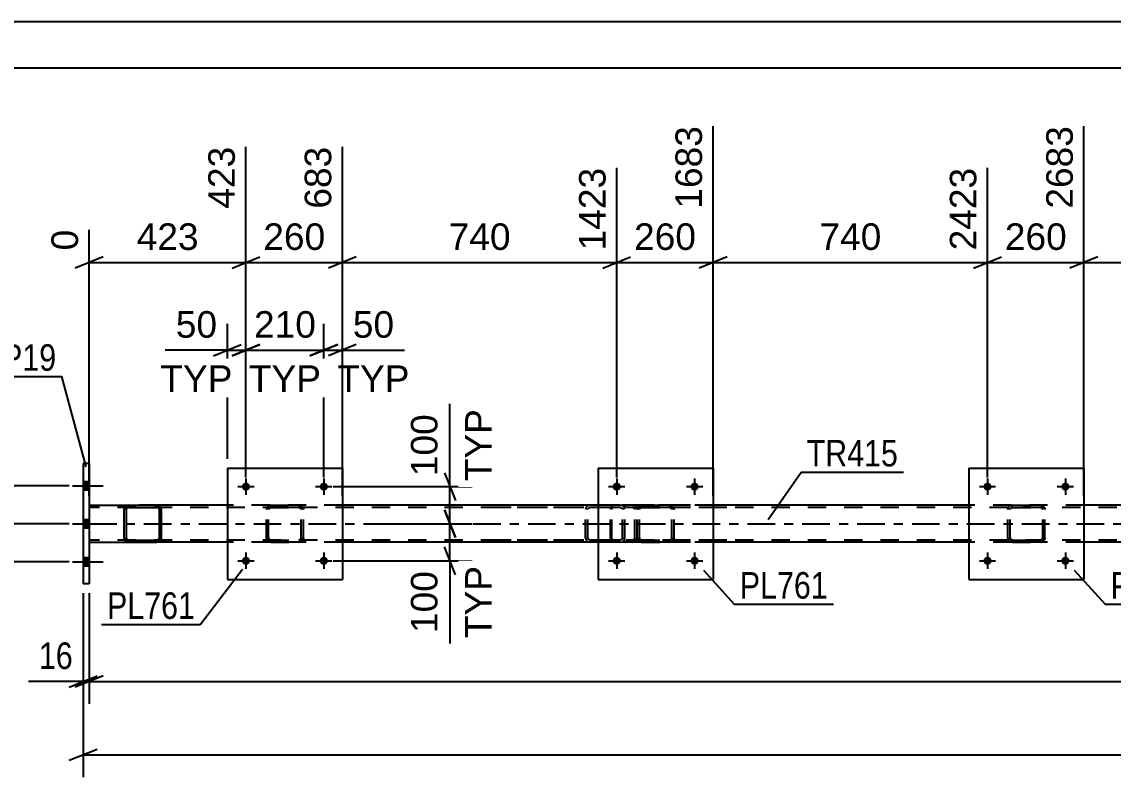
# Model space of a CAD drawing. Header units: millimetres. Extents: x 0 to 841, y 0 to 594.
# Drawn here: x 59.9 to 177.7, y 512.5 to 594 of the extents above; entities that cross this region are included whole.
import ezdxf

# ---------------------------------------------------------------- set-up
doc = ezdxf.new("R2010")
doc.units = ezdxf.units.MM
doc.linetypes.add('DXK_LINE_DOT2', pattern=[3.9198, 1.9599, -1.9599])
doc.linetypes.add('DXK_LINE_DOT3', pattern=[5.9187, 2.979, -0.9799, 0.9799, -0.9799])
doc.styles.add('Arial', font='ARIAL.TTF', dxfattribs={"height": 0.2})
doc.styles.add('Arial Narrow', font='ARIALN.TTF', dxfattribs={"height": 0.2})

# ---------------------------------------------------------------- blocks, each defined once
blk = doc.blocks.new('Unknown-717034435-1133')
at = {"color": 5, "linetype": 'Continuous'}
for p, q in [((841, 594), (0, 594)), ((836, 589), (5, 589))]:
    blk.add_line(p, q, dxfattribs=at)
blk = doc.blocks.new('Part-717034435-5669 - 5585')
at = {"color": 7, "linetype": 'DXK_LINE_DOT2'}
for p, q in [((126.62, 541.82), (126.8, 541.85)), ((126.8, 541.85), (126.62, 541.82)), ((126.71, 541.6), (126.63, 541.54)), ((126.71, 541.59), (126.8, 541.61)), ((126.8, 541.61), (126.71, 541.6)), ((126.8, 541.85), (129.84, 541.85)), ((126.8, 541.85), (126.8, 541.85)), ((126.8, 541.85), (129.84, 541.85)), ((126.8, 541.61), (129.84, 541.61)), ((126.8, 541.61), (126.8, 541.61)), ((129.84, 541.61), (126.8, 541.61)), ((129.84, 541.85), (129.84, 541.85)), ((129.84, 541.85), (130.03, 541.82)), ((130.03, 541.82), (129.84, 541.85)), ((129.84, 541.61), (129.84, 541.61)), ((129.84, 541.61), (129.93, 541.59)), ((129.93, 541.6), (129.84, 541.61)), ((130.01, 541.54), (129.93, 541.6)), ((126.32, 541.37), (126.36, 541.56)), ((126.36, 541.56), (126.32, 541.37)), ((126.32, 538.33), (126.32, 541.37)), ((126.58, 541.47), (126.56, 541.37)), ((126.56, 541.37), (126.58, 541.46)), ((126.56, 538.33), (126.56, 541.37)), ((126.58, 541.46), (126.63, 541.54)), ((126.63, 541.54), (126.58, 541.47)), ((126.63, 541.54), (126.71, 541.59)), ((129.93, 541.59), (130.01, 541.54)), ((130.01, 541.54), (130.06, 541.46)), ((130.06, 541.47), (130.01, 541.54)), ((130.08, 541.37), (130.06, 541.47)), ((130.06, 541.46), (130.08, 541.37)), ((130.08, 538.33), (130.08, 541.37)), ((130.28, 541.56), (130.32, 541.37)), ((130.32, 541.37), (130.28, 541.56)), ((130.32, 538.33), (130.32, 541.37)), ((126.36, 538.15), (126.32, 538.33)), ((126.32, 538.33), (126.36, 538.15)), ((126.58, 538.24), (126.56, 538.33)), ((126.56, 538.33), (126.58, 538.24)), ((126.63, 538.16), (126.58, 538.24)), ((126.58, 538.24), (126.63, 538.16)), ((126.71, 538.11), (126.63, 538.16)), ((126.63, 538.16), (126.71, 538.11)), ((126.8, 538.09), (126.71, 538.11)), ((126.71, 538.11), (126.8, 538.09)), ((126.8, 538.09), (129.84, 538.09)), ((126.8, 538.09), (126.8, 538.09)), ((126.8, 538.09), (129.84, 538.09)), ((129.93, 538.11), (129.84, 538.09)), ((129.84, 538.09), (129.93, 538.11)), ((129.84, 538.09), (129.84, 538.09)), ((130.01, 538.16), (129.93, 538.11)), ((129.93, 538.11), (130.01, 538.16)), ((130.06, 538.24), (130.01, 538.16)), ((130.01, 538.16), (130.06, 538.24)), ((130.08, 538.33), (130.06, 538.24)), ((130.06, 538.24), (130.08, 538.33)), ((130.32, 538.33), (130.28, 538.15)), ((130.28, 538.15), (130.32, 538.33)), ((126.8, 537.85), (126.62, 537.89)), ((126.62, 537.89), (126.8, 537.85)), ((126.8, 537.85), (129.84, 537.85)), ((126.8, 537.85), (126.8, 537.85)), ((126.8, 537.85), (129.84, 537.85)), ((130.03, 537.89), (129.84, 537.85)), ((129.84, 537.85), (130.03, 537.89)), ((129.84, 537.85), (129.84, 537.85))]:
    blk.add_line(p, q, dxfattribs=at)
at = {"color": 7, "linetype": 'DXK_LINE_DOT3'}
blk.add_line((128.32, 539.85), (128.32, 539.85), dxfattribs=at)
at = {"color": 7, "linetype": 'DXK_LINE_DOT2'}
for centre, start, end in [((126.8, 541.37), 112.5, 157.5), ((126.8, 541.37), 112.5, 157.5), ((129.84, 541.37), 22.5, 67.5), ((129.84, 541.37), 22.5, 67.5), ((126.8, 538.33), 202.5, 247.5), ((126.8, 538.33), 202.5, 247.5), ((129.84, 538.33), 292.5, 337.5), ((129.84, 538.33), 292.5, 337.5)]:
    blk.add_arc(centre, 0.48, start, end, dxfattribs=at)
blk = doc.blocks.new('Bolt-717034435-5652 - 5585')
at = {"linetype": 'Continuous'}
for points in [[(124.56, 535.85, -1), (123.68, 535.85, -1)], [(132.96, 535.85, -1), (132.08, 535.85, -1)]]:
    blk.add_hatch(color=1, dxfattribs=at).paths.add_polyline_path(points)
at = {"color": 1, "linetype": 'Continuous'}
for p, q in [((123.24, 535.85), (125, 535.85)), ((124.12, 536.73), (124.12, 534.97)), ((131.64, 535.85), (133.4, 535.85)), ((132.52, 536.73), (132.52, 534.97))]:
    blk.add_line(p, q, dxfattribs=at)
blk = doc.blocks.new('Part-717034435-5609 - 5585')
at = {"color": 2, "linetype": 'Continuous'}
for p, q in [((67.2, 541.85), (71.47, 541.85)), ((82.12, 541.85), (74.51, 541.85)), ((122.12, 541.85), (94.52, 541.85)), ((162.12, 541.85), (134.52, 541.85)), ((202.12, 541.85), (174.52, 541.85)), ((67.2, 537.85), (71.47, 537.85)), ((82.12, 537.85), (74.51, 537.85)), ((122.12, 537.85), (94.52, 537.85)), ((162.12, 537.85), (134.52, 537.85)), ((202.12, 537.85), (174.52, 537.85))]:
    blk.add_line(p, q, dxfattribs=at)
at = {"color": 7, "linetype": 'DXK_LINE_DOT2'}
for p, q in [((67.2, 541.85), (67.2, 537.85)), ((742.52, 541.61), (67.2, 541.61)), ((74.51, 541.85), (71.47, 541.85)), ((94.52, 541.85), (82.12, 541.85)), ((134.52, 541.85), (122.12, 541.85)), ((174.52, 541.85), (162.12, 541.85)), ((742.52, 538.09), (67.2, 538.09)), ((74.51, 537.85), (71.47, 537.85)), ((94.52, 537.85), (82.12, 537.85)), ((134.52, 537.85), (122.12, 537.85)), ((174.52, 537.85), (162.12, 537.85))]:
    blk.add_line(p, q, dxfattribs=at)
at = {"color": 7, "linetype": 'DXK_LINE_DOT3'}
blk.add_line((67.2, 539.85), (742.52, 539.85), dxfattribs=at)
blk = doc.blocks.new('Bolt-717034435-5610 - 5585')
at = {"linetype": 'Continuous'}
for points in [[(67.2, 543.51), (67.2, 544.39), (66.56, 544.39), (66.56, 543.51)], [(67.2, 543.51), (67.2, 544.39), (66.56, 544.39), (66.56, 543.51)], [(67.2, 543.51), (67.2, 544.39), (66.56, 544.39), (66.56, 543.51)], [(67.2, 539.41), (67.2, 540.29), (66.56, 540.29), (66.56, 539.41)], [(67.2, 539.41), (67.2, 540.29), (66.56, 540.29), (66.56, 539.41)], [(67.2, 535.31), (67.2, 536.19), (66.56, 536.19), (66.56, 535.31)], [(67.2, 535.31), (67.2, 536.19), (66.56, 536.19), (66.56, 535.31)], [(67.2, 535.31), (67.2, 536.19), (66.56, 536.19), (66.56, 535.31)]]:
    blk.add_hatch(color=1, dxfattribs=at).paths.add_polyline_path(points)
at = {"color": 1, "linetype": 'Continuous'}
for p, q in [((65.4, 543.95), (68.72, 543.95)), ((65.4, 543.95), (68.72, 543.95)), ((65.4, 543.95), (68.72, 543.95)), ((66.56, 544.39), (67.2, 544.39)), ((66.56, 544.39), (67.2, 544.39)), ((66.56, 544.39), (67.2, 544.39)), ((66.56, 543.51), (67.2, 543.51)), ((66.56, 543.51), (67.2, 543.51)), ((66.56, 543.51), (67.2, 543.51)), ((65.4, 539.85), (68.72, 539.85)), ((65.4, 539.85), (68.72, 539.85)), ((66.56, 540.29), (67.2, 540.29)), ((66.56, 540.29), (67.2, 540.29)), ((66.56, 539.41), (67.2, 539.41)), ((66.56, 539.41), (67.2, 539.41)), ((65.4, 535.75), (68.72, 535.75)), ((65.4, 535.75), (68.72, 535.75)), ((65.4, 535.75), (68.72, 535.75)), ((66.56, 536.19), (67.2, 536.19)), ((66.56, 536.19), (67.2, 536.19)), ((66.56, 536.19), (67.2, 536.19)), ((66.56, 535.31), (67.2, 535.31)), ((66.56, 535.31), (67.2, 535.31)), ((66.56, 535.31), (67.2, 535.31))]:
    blk.add_line(p, q, dxfattribs=at)
blk = doc.blocks.new('Bolt-717034435-5653 - 5585')
at = {"linetype": 'Continuous'}
for points in [[(124.56, 543.85, -1), (123.68, 543.85, -1)], [(132.96, 543.85, -1), (132.08, 543.85, -1)]]:
    blk.add_hatch(color=1, dxfattribs=at).paths.add_polyline_path(points)
at = {"color": 1, "linetype": 'Continuous'}
for p, q in [((124.12, 544.73), (124.12, 542.97)), ((132.52, 544.73), (132.52, 542.97)), ((123.24, 543.85), (125, 543.85)), ((131.64, 543.85), (133.4, 543.85))]:
    blk.add_line(p, q, dxfattribs=at)
blk = doc.blocks.new('Bolt-717034435-5654 - 5585')
at = {"linetype": 'Continuous'}
for points in [[(84.56, 535.85, -1), (83.68, 535.85, -1)], [(92.96, 535.85, -1), (92.08, 535.85, -1)]]:
    blk.add_hatch(color=1, dxfattribs=at).paths.add_polyline_path(points)
at = {"color": 1, "linetype": 'Continuous'}
for p, q in [((83.24, 535.85), (85, 535.85)), ((84.12, 536.73), (84.12, 534.97)), ((91.64, 535.85), (93.4, 535.85)), ((92.52, 536.73), (92.52, 534.97))]:
    blk.add_line(p, q, dxfattribs=at)
blk = doc.blocks.new('Bolt-717034435-5655 - 5585')
at = {"linetype": 'Continuous'}
for points in [[(84.56, 543.85, -1), (83.68, 543.85, -1)], [(92.96, 543.85, -1), (92.08, 543.85, -1)]]:
    blk.add_hatch(color=1, dxfattribs=at).paths.add_polyline_path(points)
at = {"color": 1, "linetype": 'Continuous'}
for p, q in [((84.12, 544.73), (84.12, 542.97)), ((92.52, 544.73), (92.52, 542.97)), ((83.24, 543.85), (85, 543.85)), ((91.64, 543.85), (93.4, 543.85))]:
    blk.add_line(p, q, dxfattribs=at)
blk = doc.blocks.new('Part-717034435-5674 - 5585')
at = {"color": 2, "linetype": 'Continuous'}
for p, q in [((122.12, 545.85), (122.12, 533.85)), ((122.12, 545.85), (134.52, 545.85)), ((134.52, 545.85), (134.52, 533.85)), ((122.12, 533.85), (134.52, 533.85))]:
    blk.add_line(p, q, dxfattribs=at)
blk = doc.blocks.new('Part-717034435-5677 - 5585')
at = {"color": 7, "linetype": 'DXK_LINE_DOT2'}
for p, q in [((86.62, 541.82), (86.8, 541.85)), ((86.8, 541.85), (86.62, 541.82)), ((86.71, 541.6), (86.63, 541.54)), ((86.71, 541.59), (86.8, 541.61)), ((86.8, 541.61), (86.71, 541.6)), ((86.8, 541.85), (89.84, 541.85)), ((86.8, 541.85), (86.8, 541.85)), ((86.8, 541.85), (89.84, 541.85)), ((86.8, 541.61), (89.84, 541.61)), ((86.8, 541.61), (86.8, 541.61)), ((89.84, 541.61), (86.8, 541.61)), ((89.84, 541.85), (89.84, 541.85)), ((89.84, 541.85), (90.02, 541.82)), ((90.02, 541.82), (89.84, 541.85)), ((89.84, 541.61), (89.84, 541.61)), ((89.84, 541.61), (89.93, 541.59)), ((89.93, 541.6), (89.84, 541.61)), ((90.01, 541.54), (89.93, 541.6)), ((86.32, 541.37), (86.36, 541.56)), ((86.36, 541.56), (86.32, 541.37)), ((86.32, 538.33), (86.32, 541.37)), ((86.58, 541.47), (86.56, 541.37)), ((86.56, 541.37), (86.58, 541.46)), ((86.56, 538.33), (86.56, 541.37)), ((86.58, 541.46), (86.63, 541.54)), ((86.63, 541.54), (86.58, 541.47)), ((86.63, 541.54), (86.71, 541.59)), ((89.93, 541.59), (90.01, 541.54)), ((90.01, 541.54), (90.06, 541.46)), ((90.06, 541.47), (90.01, 541.54)), ((90.08, 541.37), (90.06, 541.47)), ((90.06, 541.46), (90.08, 541.37)), ((90.08, 538.33), (90.08, 541.37)), ((90.28, 541.56), (90.32, 541.37)), ((90.32, 541.37), (90.28, 541.56)), ((90.32, 538.33), (90.32, 541.37)), ((86.36, 538.15), (86.32, 538.33)), ((86.32, 538.33), (86.36, 538.15)), ((86.58, 538.24), (86.56, 538.33)), ((86.56, 538.33), (86.58, 538.24)), ((86.63, 538.16), (86.58, 538.24)), ((86.58, 538.24), (86.63, 538.16)), ((86.71, 538.11), (86.63, 538.16)), ((86.63, 538.16), (86.71, 538.11)), ((86.8, 538.09), (86.71, 538.11)), ((86.71, 538.11), (86.8, 538.09)), ((86.8, 538.09), (89.84, 538.09)), ((86.8, 538.09), (86.8, 538.09)), ((86.8, 538.09), (89.84, 538.09)), ((89.93, 538.11), (89.84, 538.09)), ((89.84, 538.09), (89.93, 538.11)), ((89.84, 538.09), (89.84, 538.09)), ((90.01, 538.16), (89.93, 538.11)), ((89.93, 538.11), (90.01, 538.16)), ((90.06, 538.24), (90.01, 538.16)), ((90.01, 538.16), (90.06, 538.24)), ((90.08, 538.33), (90.06, 538.24)), ((90.06, 538.24), (90.08, 538.33)), ((90.32, 538.33), (90.28, 538.15)), ((90.28, 538.15), (90.32, 538.33)), ((86.8, 537.85), (86.62, 537.89)), ((86.62, 537.89), (86.8, 537.85)), ((86.8, 537.85), (89.84, 537.85)), ((86.8, 537.85), (86.8, 537.85)), ((86.8, 537.85), (89.84, 537.85)), ((90.02, 537.89), (89.84, 537.85)), ((89.84, 537.85), (90.02, 537.89)), ((89.84, 537.85), (89.84, 537.85))]:
    blk.add_line(p, q, dxfattribs=at)
at = {"color": 7, "linetype": 'DXK_LINE_DOT3'}
blk.add_line((88.32, 539.85), (88.32, 539.85), dxfattribs=at)
at = {"color": 7, "linetype": 'DXK_LINE_DOT2'}
for centre, start, end in [((86.8, 541.37), 112.5, 157.5), ((86.8, 541.37), 112.5, 157.5), ((89.84, 541.37), 22.5, 67.5), ((89.84, 541.37), 22.5, 67.5), ((86.8, 538.33), 202.5, 247.5), ((86.8, 538.33), 202.5, 247.5), ((89.84, 538.33), 292.5, 337.5), ((89.84, 538.33), 292.5, 337.5)]:
    blk.add_arc(centre, 0.48, start, end, dxfattribs=at)
blk = doc.blocks.new('Part-717034435-5682 - 5585')
at = {"color": 2, "linetype": 'Continuous'}
for p, q in [((82.12, 545.85), (82.12, 533.85)), ((82.12, 545.85), (94.52, 545.85)), ((94.52, 545.85), (94.52, 533.85)), ((82.12, 533.85), (94.52, 533.85))]:
    blk.add_line(p, q, dxfattribs=at)
blk = doc.blocks.new('Part-717034435-5685 - 5585')
at = {"color": 2, "linetype": 'Continuous'}
for p, q in [((71.47, 541.85), (71.28, 541.82)), ((71.38, 541.6), (71.3, 541.54)), ((71.47, 541.61), (71.38, 541.6)), ((71.47, 541.85), (74.51, 541.85)), ((71.47, 541.61), (74.51, 541.61)), ((74.69, 541.82), (74.51, 541.85)), ((74.51, 541.61), (74.6, 541.6)), ((74.6, 541.6), (74.68, 541.54)), ((71.02, 541.56), (70.99, 541.37)), ((70.99, 538.33), (70.99, 541.37)), ((71.23, 541.37), (71.25, 541.47)), ((71.23, 538.33), (71.23, 541.37)), ((71.25, 541.47), (71.3, 541.54)), ((74.68, 541.54), (74.73, 541.47)), ((74.73, 541.47), (74.75, 541.37)), ((74.75, 541.37), (74.75, 538.33)), ((74.99, 541.37), (74.95, 541.56)), ((74.99, 541.37), (74.99, 538.33)), ((70.99, 538.33), (71.02, 538.15)), ((71.25, 538.24), (71.23, 538.33)), ((71.3, 538.16), (71.25, 538.24)), ((71.3, 538.16), (71.38, 538.11)), ((71.38, 538.11), (71.47, 538.09)), ((71.47, 538.09), (74.51, 538.09)), ((74.6, 538.11), (74.51, 538.09)), ((74.68, 538.16), (74.6, 538.11)), ((74.73, 538.24), (74.68, 538.16)), ((74.75, 538.33), (74.73, 538.24)), ((74.95, 538.15), (74.99, 538.33)), ((71.28, 537.89), (71.47, 537.85)), ((71.47, 537.85), (74.51, 537.85)), ((74.51, 537.85), (74.69, 537.89))]:
    blk.add_line(p, q, dxfattribs=at)
at = {"color": 7, "linetype": 'DXK_LINE_DOT2'}
for p, q in [((71.28, 541.82), (71.47, 541.85)), ((74.51, 541.85), (74.69, 541.82)), ((70.99, 541.37), (71.02, 541.56)), ((74.95, 541.56), (74.99, 541.37)), ((71.02, 538.15), (70.99, 538.33)), ((74.99, 538.33), (74.95, 538.15)), ((71.47, 537.85), (71.28, 537.89)), ((74.69, 537.89), (74.51, 537.85))]:
    blk.add_line(p, q, dxfattribs=at)
at = {"color": 2, "linetype": 'Continuous'}
for centre, start, end in [((71.47, 541.37), 112.5, 157.5), ((74.51, 541.37), 22.5, 67.5), ((71.47, 538.33), 202.5, 247.5), ((74.51, 538.33), 292.5, 337.5)]:
    blk.add_arc(centre, 0.48, start, end, dxfattribs=at)
at = {"color": 7, "linetype": 'DXK_LINE_DOT2'}
for centre, start, end in [((71.47, 541.37), 112.5, 157.5), ((74.51, 541.37), 22.5, 67.5), ((71.47, 538.33), 202.5, 247.5), ((74.51, 538.33), 292.5, 337.5)]:
    blk.add_arc(centre, 0.48, start, end, dxfattribs=at)
blk = doc.blocks.new('Part-717034435-5822 - 5585')
at = {"color": 2, "linetype": 'Continuous'}
for p, q in [((67.2, 546.35), (66.56, 546.35)), ((66.56, 546.35), (66.56, 533.35)), ((67.2, 546.35), (67.2, 533.35)), ((67.2, 533.35), (66.56, 533.35))]:
    blk.add_line(p, q, dxfattribs=at)
blk = doc.blocks.new('Part-717034435-5824 - 5585')
at = {"color": 7, "linetype": 'DXK_LINE_DOT2'}
for p, q in [((123.54, 541.71), (123.48, 541.56)), ((123.63, 541.82), (123.54, 541.71)), ((123.73, 541.85), (123.63, 541.82)), ((123.63, 541.54), (123.68, 541.6)), ((123.68, 541.6), (123.73, 541.61)), ((136.01, 541.85), (123.73, 541.85)), ((136.01, 541.61), (123.73, 541.61)), ((125.01, 541.85), (125.01, 541.61)), ((126.01, 541.82), (125.82, 541.85)), ((125.82, 541.61), (125.92, 541.6)), ((125.92, 541.6), (126, 541.54)), ((123.48, 541.56), (123.46, 541.37)), ((123.46, 538.33), (123.46, 541.37)), ((123.59, 541.37), (123.61, 541.47)), ((123.59, 538.33), (123.59, 541.37)), ((123.61, 541.47), (123.63, 541.54)), ((126, 541.54), (126.05, 541.47)), ((126.05, 541.47), (126.07, 541.37)), ((126.07, 538.33), (126.07, 541.37)), ((126.29, 541.54), (126.29, 541.56)), ((126.32, 541.37), (126.29, 541.54)), ((126.32, 538.33), (126.32, 541.37)), ((123.46, 538.33), (123.48, 538.15)), ((123.48, 538.15), (123.54, 537.99)), ((123.61, 538.24), (123.59, 538.33)), ((123.63, 538.16), (123.61, 538.24)), ((123.68, 538.11), (123.63, 538.16)), ((123.73, 538.09), (123.68, 538.11)), ((136.01, 538.09), (123.73, 538.09)), ((125.01, 537.85), (125.01, 538.09)), ((125.92, 538.11), (125.82, 538.09)), ((126, 538.16), (125.92, 538.11)), ((126.05, 538.24), (126, 538.16)), ((126.07, 538.33), (126.05, 538.24)), ((126.29, 538.15), (126.32, 538.33)), ((123.54, 537.99), (123.63, 537.89)), ((123.63, 537.89), (123.73, 537.85)), ((136.01, 537.85), (123.73, 537.85)), ((125.82, 537.85), (126.01, 537.89))]:
    blk.add_line(p, q, dxfattribs=at)
for centre, start, end in [((125.84, 541.36), 23.8494, 68.8059), ((125.84, 538.35), 291.1941, 336.1506)]:
    blk.add_arc(centre, 0.492, start, end, dxfattribs=at)
blk = doc.blocks.new('Part-717034435-5833 - 5585')
at = {"color": 7, "linetype": 'DXK_LINE_DOT2'}
for p, q in [((124.5, 541.85), (109.36, 541.85)), ((124.5, 541.61), (109.36, 541.61)), ((121.26, 541.85), (121.06, 541.82)), ((121.08, 541.54), (121.16, 541.6)), ((121.16, 541.6), (121.26, 541.61)), ((124.69, 541.82), (124.5, 541.85)), ((124.5, 541.61), (124.59, 541.6)), ((124.59, 541.6), (124.68, 541.54)), ((120.79, 541.54), (120.75, 541.37)), ((120.75, 538.33), (120.75, 541.37)), ((120.79, 541.56), (120.79, 541.54)), ((121, 541.37), (121.02, 541.47)), ((121, 538.33), (121, 541.37)), ((121.02, 541.47), (121.08, 541.54)), ((124.68, 541.54), (124.73, 541.47)), ((124.73, 541.47), (124.75, 541.37)), ((124.75, 538.33), (124.75, 541.37)), ((124.97, 541.54), (124.97, 541.56)), ((125.01, 541.37), (124.97, 541.54)), ((125.01, 538.33), (125.01, 541.37)), ((124.5, 538.09), (109.36, 538.09)), ((120.75, 538.33), (120.79, 538.15)), ((121.02, 538.24), (121, 538.33)), ((121.08, 538.16), (121.02, 538.24)), ((121.16, 538.11), (121.08, 538.16)), ((121.26, 538.09), (121.16, 538.11)), ((124.59, 538.11), (124.5, 538.09)), ((124.68, 538.16), (124.59, 538.11)), ((124.73, 538.24), (124.68, 538.16)), ((124.75, 538.33), (124.73, 538.24)), ((124.97, 538.15), (125.01, 538.33)), ((124.5, 537.85), (109.36, 537.85)), ((121.06, 537.89), (121.26, 537.85)), ((124.5, 537.85), (124.69, 537.89))]:
    blk.add_line(p, q, dxfattribs=at)
for centre, start, end in [((121.24, 541.35), 110.7583, 155.68), ((124.52, 541.35), 24.32, 69.2417), ((121.24, 538.35), 204.32, 249.2417), ((124.52, 538.35), 290.7583, 335.68)]:
    blk.add_arc(centre, 0.496, start, end, dxfattribs=at)
blk = doc.blocks.new('Part-717034435-5872 - 5585')
at = {"color": 7, "linetype": 'DXK_LINE_DOT2'}
for p, q in [((166.62, 541.82), (166.8, 541.85)), ((166.8, 541.85), (166.62, 541.82)), ((166.71, 541.6), (166.63, 541.54)), ((166.71, 541.59), (166.8, 541.61)), ((166.8, 541.61), (166.71, 541.6)), ((166.8, 541.85), (169.84, 541.85)), ((166.8, 541.85), (166.8, 541.85)), ((166.8, 541.85), (169.84, 541.85)), ((166.8, 541.61), (169.84, 541.61)), ((166.8, 541.61), (166.8, 541.61)), ((169.84, 541.61), (166.8, 541.61)), ((169.84, 541.85), (169.84, 541.85)), ((169.84, 541.85), (170.03, 541.82)), ((170.03, 541.82), (169.84, 541.85)), ((169.84, 541.61), (169.84, 541.61)), ((169.84, 541.61), (169.93, 541.59)), ((169.93, 541.6), (169.84, 541.61)), ((170.01, 541.54), (169.93, 541.6)), ((166.32, 541.37), (166.36, 541.56)), ((166.36, 541.56), (166.32, 541.37)), ((166.32, 538.33), (166.32, 541.37)), ((166.58, 541.47), (166.56, 541.37)), ((166.56, 541.37), (166.58, 541.46)), ((166.56, 538.33), (166.56, 541.37)), ((166.58, 541.46), (166.63, 541.54)), ((166.63, 541.54), (166.58, 541.47)), ((166.63, 541.54), (166.71, 541.59)), ((169.93, 541.59), (170.01, 541.54)), ((170.01, 541.54), (170.06, 541.46)), ((170.06, 541.47), (170.01, 541.54)), ((170.08, 541.37), (170.06, 541.47)), ((170.06, 541.46), (170.08, 541.37)), ((170.08, 538.33), (170.08, 541.37)), ((170.29, 541.56), (170.32, 541.37)), ((170.32, 541.37), (170.29, 541.56)), ((170.32, 538.33), (170.32, 541.37)), ((166.36, 538.15), (166.32, 538.33)), ((166.32, 538.33), (166.36, 538.15)), ((166.58, 538.24), (166.56, 538.33)), ((166.56, 538.33), (166.58, 538.24)), ((166.63, 538.16), (166.58, 538.24)), ((166.58, 538.24), (166.63, 538.16)), ((166.71, 538.11), (166.63, 538.16)), ((166.63, 538.16), (166.71, 538.11)), ((166.8, 538.09), (166.71, 538.11)), ((166.71, 538.11), (166.8, 538.09)), ((166.8, 538.09), (169.84, 538.09)), ((166.8, 538.09), (166.8, 538.09)), ((166.8, 538.09), (169.84, 538.09)), ((169.93, 538.11), (169.84, 538.09)), ((169.84, 538.09), (169.93, 538.11)), ((169.84, 538.09), (169.84, 538.09)), ((170.01, 538.16), (169.93, 538.11)), ((169.93, 538.11), (170.01, 538.16)), ((170.06, 538.24), (170.01, 538.16)), ((170.01, 538.16), (170.06, 538.24)), ((170.08, 538.33), (170.06, 538.24)), ((170.06, 538.24), (170.08, 538.33)), ((170.32, 538.33), (170.29, 538.15)), ((170.29, 538.15), (170.32, 538.33)), ((166.8, 537.85), (166.62, 537.89)), ((166.62, 537.89), (166.8, 537.85)), ((166.8, 537.85), (169.84, 537.85)), ((166.8, 537.85), (166.8, 537.85)), ((166.8, 537.85), (169.84, 537.85)), ((170.03, 537.89), (169.84, 537.85)), ((169.84, 537.85), (170.03, 537.89)), ((169.84, 537.85), (169.84, 537.85))]:
    blk.add_line(p, q, dxfattribs=at)
at = {"color": 7, "linetype": 'DXK_LINE_DOT3'}
blk.add_line((168.32, 539.85), (168.32, 539.85), dxfattribs=at)
at = {"color": 7, "linetype": 'DXK_LINE_DOT2'}
for centre, start, end in [((166.8, 541.37), 112.5, 157.5), ((166.8, 541.37), 112.5, 157.5), ((169.84, 541.37), 22.5, 67.5), ((169.84, 541.37), 22.5, 67.5), ((166.8, 538.33), 202.5, 247.5), ((166.8, 538.33), 202.5, 247.5), ((169.84, 538.33), 292.5, 337.5), ((169.84, 538.33), 292.5, 337.5)]:
    blk.add_arc(centre, 0.48, start, end, dxfattribs=at)
blk = doc.blocks.new('Part-717034435-5877 - 5585')
at = {"color": 2, "linetype": 'Continuous'}
for p, q in [((162.12, 545.85), (162.12, 533.85)), ((162.12, 545.85), (174.52, 545.85)), ((174.52, 545.85), (174.52, 533.85)), ((162.12, 533.85), (174.52, 533.85))]:
    blk.add_line(p, q, dxfattribs=at)
blk = doc.blocks.new('Bolt-717034435-5878 - 5585')
at = {"linetype": 'Continuous'}
for points in [[(164.56, 535.85, -1), (163.68, 535.85, -1)], [(172.96, 535.85, -1), (172.08, 535.85, -1)]]:
    blk.add_hatch(color=1, dxfattribs=at).paths.add_polyline_path(points)
at = {"color": 1, "linetype": 'Continuous'}
for p, q in [((163.24, 535.85), (165, 535.85)), ((164.12, 536.73), (164.12, 534.97)), ((171.64, 535.85), (173.4, 535.85)), ((172.52, 536.73), (172.52, 534.97))]:
    blk.add_line(p, q, dxfattribs=at)
blk = doc.blocks.new('Bolt-717034435-5879 - 5585')
at = {"linetype": 'Continuous'}
for points in [[(164.56, 543.85, -1), (163.68, 543.85, -1)], [(172.96, 543.85, -1), (172.08, 543.85, -1)]]:
    blk.add_hatch(color=1, dxfattribs=at).paths.add_polyline_path(points)
at = {"color": 1, "linetype": 'Continuous'}
for p, q in [((164.12, 544.73), (164.12, 542.97)), ((172.52, 544.73), (172.52, 542.97)), ((163.24, 543.85), (165, 543.85)), ((171.64, 543.85), (173.4, 543.85))]:
    blk.add_line(p, q, dxfattribs=at)
blk = doc.blocks.new('StraightDimension-717034435-16227 - 5585')
at = {"color": 7, "linetype": 'Continuous'}
for p, q in [((134.52, 542.85), (134.52, 582.74)), ((124.12, 544.85), (124.12, 578.24)), ((122.62, 567.44), (125.62, 568.64)), ((124.12, 568.04), (134.52, 568.04)), ((136.02, 568.64), (133.02, 567.44))]:
    blk.add_line(p, q, dxfattribs=at)
at = {"color": 0}
blk.add_wipeout([(133.26, 568.79), (133.26, 572.99), (125.39, 572.99), (125.39, 568.79)], dxfattribs=at)
at = {"color": 3, "style": 'Arial'}
blk.add_text('260', height=2.865, dxfattribs=at).set_placement((125.99, 569.39))
at = {"color": 0, "linetype": 'Continuous'}
blk.add_wipeout([(133.92, 583.34), (129.72, 583.34), (129.72, 573.24), (133.92, 573.24)], dxfattribs=at)
at = {"color": 3, "linetype": 'Continuous', "style": 'Arial'}
blk.add_text('1683', height=2.865, rotation=90.0002, dxfattribs=at).set_placement((133.32, 573.84))
blk = doc.blocks.new('StraightDimension-717034435-6657 - 5585')
at = {"color": 7, "linetype": 'Continuous'}
for p, q in [((56.01, 543.95), (56.01, 552.87)), ((56.01, 543.95), (56.01, 552.87)), ((55.41, 545.45), (56.61, 542.45)), ((65.04, 543.95), (53.16, 543.95)), ((56.01, 539.85), (56.01, 543.95)), ((56.61, 538.35), (55.41, 541.35)), ((65.04, 539.85), (53.16, 539.85))]:
    blk.add_line(p, q, dxfattribs=at)
at = {"color": 0}
blk.add_wipeout([(55.26, 552.35), (51.06, 552.35), (51.06, 544.48), (55.26, 544.48)], dxfattribs=at)
at = {"color": 3, "style": 'Arial'}
blk.add_text('103', height=2.865, rotation=90.0002, dxfattribs=at).set_placement((54.66, 545.08))
blk = doc.blocks.new('StraightDimension-717034435-16230 - 5585')
at = {"color": 7, "linetype": 'Continuous'}
for p, q in [((84.12, 544.85), (84.12, 580.51)), ((67.2, 542.85), (67.2, 571.56)), ((68.7, 568.64), (65.7, 567.44)), ((67.2, 568.04), (84.12, 568.04)), ((82.62, 567.44), (85.62, 568.64))]:
    blk.add_line(p, q, dxfattribs=at)
at = {"color": 0}
blk.add_wipeout([(79.6, 568.79), (79.6, 572.99), (71.73, 572.99), (71.73, 568.79)], dxfattribs=at)
at = {"color": 3, "style": 'Arial'}
blk.add_text('423', height=2.865, dxfattribs=at).set_placement((72.33, 569.39))
at = {"color": 0, "linetype": 'Continuous'}
for points in [[(83.52, 581.11), (79.32, 581.11), (79.32, 573.24), (83.52, 573.24)], [(66.6, 572.16), (62.4, 572.16), (62.4, 568.74), (66.6, 568.74)]]:
    blk.add_wipeout(points, dxfattribs=at)
at = {"color": 3, "linetype": 'Continuous', "style": 'Arial'}
for s, height, p in [('423', 2.865, (82.92, 573.84)), ('0', 2.87, (66, 569.34))]:
    blk.add_text(s, height=height, rotation=90.0002, dxfattribs=at).set_placement(p)
blk = doc.blocks.new('StraightDimension-717034435-5898 - 5585')
at = {"color": 7, "linetype": 'Continuous'}
for p, q in [((105.53, 541.35), (106.73, 538.35)), ((99.02, 539.85), (108.53, 539.85)), ((106.13, 535.85), (106.13, 539.85)), ((106.73, 534.35), (105.53, 537.35)), ((93.52, 535.85), (108.53, 535.85)), ((106.13, 535.85), (106.13, 526.93)), ((106.13, 535.85), (106.13, 526.93))]:
    blk.add_line(p, q, dxfattribs=at)
at = {"color": 0, "linetype": 'Continuous'}
blk.add_wipeout([(111.23, 535.88), (107.03, 535.88), (107.03, 526.91), (111.23, 526.91)], dxfattribs=at)
at = {"color": 0}
blk.add_wipeout([(105.38, 535.33), (101.18, 535.33), (101.18, 527.46), (105.38, 527.46)], dxfattribs=at)
at = {"color": 3, "style": 'Arial'}
blk.add_text('100', height=2.865, rotation=90.0002, dxfattribs=at).set_placement((104.78, 528.06))
at = {"color": 3, "linetype": 'Continuous', "style": 'Arial'}
blk.add_text('TYP', height=2.865, rotation=90.0002, dxfattribs=at).set_placement((110.63, 527.51))
blk = doc.blocks.new('StraightDimension-717034435-5921 - 5585')
at = {"color": 7, "linetype": 'Continuous'}
for p, q in [((106.13, 543.85), (106.13, 552.77)), ((106.13, 543.85), (106.13, 552.77)), ((105.53, 545.35), (106.73, 542.35)), ((93.52, 543.85), (108.53, 543.85)), ((106.13, 539.85), (106.13, 543.85)), ((106.73, 538.35), (105.53, 541.35)), ((99.02, 539.85), (108.53, 539.85))]:
    blk.add_line(p, q, dxfattribs=at)
at = {"color": 0}
blk.add_wipeout([(105.38, 552.25), (101.18, 552.25), (101.18, 544.38), (105.38, 544.38)], dxfattribs=at)
at = {"color": 0, "linetype": 'Continuous'}
blk.add_wipeout([(111.23, 552.8), (107.03, 552.8), (107.03, 543.83), (111.23, 543.83)], dxfattribs=at)
at = {"color": 3, "style": 'Arial'}
blk.add_text('100', height=2.865, rotation=90.0002, dxfattribs=at).set_placement((104.78, 544.98))
at = {"color": 3, "linetype": 'Continuous', "style": 'Arial'}
blk.add_text('TYP', height=2.865, rotation=90.0002, dxfattribs=at).set_placement((110.63, 544.43))
blk = doc.blocks.new('StraightDimension-717034435-5955 - 5585')
at = {"color": 7, "linetype": 'Continuous'}
for p, q in [((67.2, 532.35), (67.2, 520.43)), ((68.7, 523.43), (65.7, 522.23)), ((67.2, 522.83), (776.37, 522.83))]:
    blk.add_line(p, q, dxfattribs=at)
blk = doc.blocks.new('StraightDimension-717034435-5965 - 5585')
at = {"color": 7, "linetype": 'Continuous'}
for p, q in [((66.56, 532.35), (66.56, 520.43)), ((67.2, 532.35), (67.2, 520.43)), ((66.56, 522.83), (60.65, 522.83)), ((66.56, 522.83), (60.65, 522.83)), ((65.06, 522.23), (68.06, 523.43)), ((68.7, 523.43), (65.7, 522.23)), ((66.56, 522.83), (67.2, 522.83))]:
    blk.add_line(p, q, dxfattribs=at)
at = {"color": 0}
blk.add_wipeout([(66.04, 523.58), (66.04, 527.78), (61.18, 527.78), (61.18, 523.58)], dxfattribs=at)
at = {"color": 3, "style": 'Arial Narrow'}
blk.add_text('16', height=2.863, dxfattribs=at).set_placement((61.78, 524.18))
blk = doc.blocks.new('StraightDimension-717034435-5976 - 5585')
at = {"color": 7, "linetype": 'Continuous'}
for p, q in [((66.56, 532.35), (66.56, 512.51)), ((68.06, 515.51), (65.06, 514.31)), ((66.56, 514.91), (776.37, 514.91))]:
    blk.add_line(p, q, dxfattribs=at)
blk = doc.blocks.new('StraightDimension-717034435-6614 - 5585')
at = {"color": 7, "linetype": 'Continuous'}
for p, q in [((92.52, 544.85), (92.52, 561.42)), ((94.52, 546.85), (94.52, 561.42)), ((91.02, 557.97), (94.02, 559.17)), ((92.52, 558.57), (94.52, 558.57)), ((96.02, 559.17), (93.02, 557.97)), ((94.52, 558.57), (101.22, 558.57)), ((94.52, 558.57), (101.22, 558.57))]:
    blk.add_line(p, q, dxfattribs=at)
at = {"color": 0}
blk.add_wipeout([(100.69, 559.32), (100.69, 563.52), (95.05, 563.52), (95.05, 559.32)], dxfattribs=at)
at = {"color": 0, "linetype": 'Continuous'}
blk.add_wipeout([(102.36, 553.47), (102.36, 557.67), (93.38, 557.67), (93.38, 553.47)], dxfattribs=at)
at = {"color": 3, "style": 'Arial'}
blk.add_text('50', height=2.865, dxfattribs=at).set_placement((95.65, 559.92))
at = {"color": 3, "linetype": 'Continuous', "style": 'Arial'}
blk.add_text('TYP', height=2.865, dxfattribs=at).set_placement((93.98, 554.07))
blk = doc.blocks.new('StraightDimension-717034435-6627 - 5585')
at = {"color": 7, "linetype": 'Continuous'}
for p, q in [((84.12, 544.85), (84.12, 561.42)), ((92.52, 544.85), (92.52, 561.42)), ((82.62, 557.97), (85.62, 559.17)), ((84.12, 558.57), (92.52, 558.57)), ((94.02, 559.17), (91.02, 557.97))]:
    blk.add_line(p, q, dxfattribs=at)
at = {"color": 0}
blk.add_wipeout([(92.26, 559.32), (92.26, 563.52), (84.39, 563.52), (84.39, 559.32)], dxfattribs=at)
at = {"color": 0, "linetype": 'Continuous'}
blk.add_wipeout([(92.81, 553.47), (92.81, 557.67), (83.83, 557.67), (83.83, 553.47)], dxfattribs=at)
at = {"color": 3, "style": 'Arial'}
blk.add_text('210', height=2.865, dxfattribs=at).set_placement((84.99, 559.92))
at = {"color": 3, "linetype": 'Continuous', "style": 'Arial'}
blk.add_text('TYP', height=2.865, dxfattribs=at).set_placement((84.43, 554.07))
blk = doc.blocks.new('StraightDimension-717034435-6643 - 5585')
at = {"color": 7, "linetype": 'Continuous'}
for p, q in [((82.12, 546.85), (82.12, 561.42)), ((84.12, 544.85), (84.12, 561.42)), ((82.12, 558.57), (75.42, 558.57)), ((82.12, 558.57), (75.42, 558.57)), ((80.62, 557.97), (83.62, 559.17)), ((82.12, 558.57), (84.12, 558.57)), ((85.62, 559.17), (82.62, 557.97))]:
    blk.add_line(p, q, dxfattribs=at)
at = {"color": 0}
blk.add_wipeout([(81.6, 559.32), (81.6, 563.52), (75.95, 563.52), (75.95, 559.32)], dxfattribs=at)
at = {"color": 0, "linetype": 'Continuous'}
blk.add_wipeout([(83.26, 553.47), (83.26, 557.67), (74.28, 557.67), (74.28, 553.47)], dxfattribs=at)
at = {"color": 3, "style": 'Arial'}
blk.add_text('50', height=2.865, dxfattribs=at).set_placement((76.55, 559.92))
at = {"color": 3, "linetype": 'Continuous', "style": 'Arial'}
blk.add_text('TYP', height=2.865, dxfattribs=at).set_placement((74.88, 554.07))
blk = doc.blocks.new('StraightDimension-717034435-6670 - 5585')
at = {"color": 7, "linetype": 'Continuous'}
for p, q in [((55.41, 541.35), (56.61, 538.35)), ((65.04, 539.85), (53.16, 539.85)), ((56.01, 535.75), (56.01, 539.85)), ((56.61, 534.25), (55.41, 537.25)), ((65.04, 535.75), (53.16, 535.75)), ((56.01, 535.75), (56.01, 526.83)), ((56.01, 535.75), (56.01, 526.83))]:
    blk.add_line(p, q, dxfattribs=at)
at = {"color": 0}
blk.add_wipeout([(55.26, 535.23), (51.06, 535.23), (51.06, 527.36), (55.26, 527.36)], dxfattribs=at)
at = {"color": 3, "style": 'Arial'}
blk.add_text('103', height=2.865, rotation=90.0002, dxfattribs=at).set_placement((54.66, 527.96))
blk = doc.blocks.new('StraightDimension-717034435-16224 - 5585')
at = {"color": 7, "linetype": 'Continuous'}
for p, q in [((174.52, 542.85), (174.52, 582.74)), ((204.12, 544.85), (204.12, 578.24)), ((176.02, 568.64), (173.02, 567.44)), ((174.52, 568.04), (204.12, 568.04)), ((202.62, 567.44), (205.62, 568.64))]:
    blk.add_line(p, q, dxfattribs=at)
at = {"color": 0}
blk.add_wipeout([(193.26, 568.79), (193.26, 572.99), (185.39, 572.99), (185.39, 568.79)], dxfattribs=at)
at = {"color": 3, "style": 'Arial'}
blk.add_text('740', height=2.865, dxfattribs=at).set_placement((185.99, 569.39))
at = {"color": 0, "linetype": 'Continuous'}
blk.add_wipeout([(203.52, 578.84), (199.32, 578.84), (199.32, 568.74), (203.52, 568.74)], dxfattribs=at)
at = {"color": 3, "linetype": 'Continuous', "style": 'Arial'}
blk.add_text('3423', height=2.865, rotation=90.0002, dxfattribs=at).set_placement((202.92, 569.34))
blk = doc.blocks.new('StraightDimension-717034435-16225 - 5585')
at = {"color": 7, "linetype": 'Continuous'}
for p, q in [((174.52, 542.85), (174.52, 582.74)), ((164.12, 544.85), (164.12, 578.24)), ((162.62, 567.44), (165.62, 568.64)), ((164.12, 568.04), (174.52, 568.04)), ((176.02, 568.64), (173.02, 567.44))]:
    blk.add_line(p, q, dxfattribs=at)
at = {"color": 0}
blk.add_wipeout([(173.26, 568.79), (173.26, 572.99), (165.39, 572.99), (165.39, 568.79)], dxfattribs=at)
at = {"color": 3, "style": 'Arial'}
blk.add_text('260', height=2.865, dxfattribs=at).set_placement((165.99, 569.39))
at = {"color": 0, "linetype": 'Continuous'}
blk.add_wipeout([(173.92, 583.34), (169.72, 583.34), (169.72, 573.24), (173.92, 573.24)], dxfattribs=at)
at = {"color": 3, "linetype": 'Continuous', "style": 'Arial'}
blk.add_text('2683', height=2.865, rotation=90.0002, dxfattribs=at).set_placement((173.32, 573.84))
blk = doc.blocks.new('StraightDimension-717034435-16226 - 5585')
at = {"color": 7, "linetype": 'Continuous'}
for p, q in [((134.52, 542.85), (134.52, 582.74)), ((164.12, 544.85), (164.12, 578.24)), ((136.02, 568.64), (133.02, 567.44)), ((134.52, 568.04), (164.12, 568.04)), ((162.62, 567.44), (165.62, 568.64))]:
    blk.add_line(p, q, dxfattribs=at)
at = {"color": 0}
blk.add_wipeout([(153.26, 568.79), (153.26, 572.99), (145.39, 572.99), (145.39, 568.79)], dxfattribs=at)
at = {"color": 3, "style": 'Arial'}
blk.add_text('740', height=2.865, dxfattribs=at).set_placement((145.99, 569.39))
at = {"color": 0, "linetype": 'Continuous'}
blk.add_wipeout([(163.52, 578.84), (159.32, 578.84), (159.32, 568.74), (163.52, 568.74)], dxfattribs=at)
at = {"color": 3, "linetype": 'Continuous', "style": 'Arial'}
blk.add_text('2423', height=2.865, rotation=90.0002, dxfattribs=at).set_placement((162.92, 569.34))
blk = doc.blocks.new('StraightDimension-717034435-16228 - 5585')
at = {"color": 7, "linetype": 'Continuous'}
for p, q in [((94.52, 542.85), (94.52, 580.51)), ((124.12, 544.85), (124.12, 578.24)), ((96.02, 568.64), (93.02, 567.44)), ((94.52, 568.04), (124.12, 568.04)), ((122.62, 567.44), (125.62, 568.64))]:
    blk.add_line(p, q, dxfattribs=at)
at = {"color": 0}
blk.add_wipeout([(113.26, 568.79), (113.26, 572.99), (105.39, 572.99), (105.39, 568.79)], dxfattribs=at)
at = {"color": 3, "style": 'Arial'}
blk.add_text('740', height=2.865, dxfattribs=at).set_placement((105.99, 569.39))
at = {"color": 0, "linetype": 'Continuous'}
blk.add_wipeout([(123.52, 578.84), (119.32, 578.84), (119.32, 568.74), (123.52, 568.74)], dxfattribs=at)
at = {"color": 3, "linetype": 'Continuous', "style": 'Arial'}
blk.add_text('1423', height=2.865, rotation=90.0002, dxfattribs=at).set_placement((122.92, 569.34))
blk = doc.blocks.new('StraightDimension-717034435-16229 - 5585')
at = {"color": 7, "linetype": 'Continuous'}
for p, q in [((84.12, 544.85), (84.12, 580.51)), ((94.52, 542.85), (94.52, 580.51)), ((82.62, 567.44), (85.62, 568.64)), ((84.12, 568.04), (94.52, 568.04)), ((96.02, 568.64), (93.02, 567.44))]:
    blk.add_line(p, q, dxfattribs=at)
at = {"color": 0}
blk.add_wipeout([(93.26, 568.79), (93.26, 572.99), (85.39, 572.99), (85.39, 568.79)], dxfattribs=at)
at = {"color": 3, "style": 'Arial'}
blk.add_text('260', height=2.865, dxfattribs=at).set_placement((85.99, 569.39))
at = {"color": 0, "linetype": 'Continuous'}
blk.add_wipeout([(93.92, 581.11), (89.72, 581.11), (89.72, 573.24), (93.92, 573.24)], dxfattribs=at)
at = {"color": 3, "linetype": 'Continuous', "style": 'Arial'}
blk.add_text('683', height=2.865, rotation=90.0002, dxfattribs=at).set_placement((93.32, 573.84))
blk = doc.blocks.new('Mark-717034435-5873 - 5585')
at = {"color": 30, "linetype": 'Continuous'}
for p, q in [((173.47, 534.85), (176.8, 531.17)), ((176.8, 531.17), (187.5, 531.17))]:
    blk.add_line(p, q, dxfattribs=at)
at = {"color": 0}
blk.add_wipeout([(186.9, 531.77), (186.9, 534.77), (177.4, 534.77), (177.4, 531.77)], dxfattribs=at)
blk.add_wipeout([(186.9, 531.77), (186.9, 534.77), (177.4, 534.77), (177.4, 531.77)], dxfattribs=at)
at = {"color": 3, "style": 'Arial Narrow'}
blk.add_text('PL761', height=2.863, dxfattribs=at).set_placement((177.4, 531.77))
blk = doc.blocks.new('Mark-717034435-5678 - 5585')
at = {"color": 30, "linetype": 'Continuous'}
for p in [(83.74, 534.9), (68.53, 528.98)]:
    blk.add_line(p, (79.23, 528.98), dxfattribs=at)
at = {"color": 0}
blk.add_wipeout([(78.63, 529.58), (78.63, 532.58), (69.13, 532.58), (69.13, 529.58)], dxfattribs=at)
blk.add_wipeout([(78.63, 529.58), (78.63, 532.58), (69.13, 532.58), (69.13, 529.58)], dxfattribs=at)
at = {"color": 3, "style": 'Arial Narrow'}
blk.add_text('PL761', height=2.863, dxfattribs=at).set_placement((69.13, 529.58))
blk = doc.blocks.new('Mark-717034435-5605 - 5585')
at = {"color": 30, "linetype": 'Continuous'}
for p, q in [((140.44, 540.29), (144.01, 545.43)), ((144.01, 545.43), (155.07, 545.43))]:
    blk.add_line(p, q, dxfattribs=at)
at = {"color": 0}
blk.add_wipeout([(154.47, 546.03), (154.47, 549.03), (144.61, 549.03), (144.61, 546.03)], dxfattribs=at)
blk.add_wipeout([(154.47, 546.03), (154.47, 549.03), (144.61, 549.03), (144.61, 546.03)], dxfattribs=at)
at = {"color": 3, "style": 'Arial Narrow'}
blk.add_text('TR415', height=2.863, dxfattribs=at).set_placement((144.61, 546.03))
blk = doc.blocks.new('Mark-717034435-5670 - 5585')
at = {"color": 30, "linetype": 'Continuous'}
for p, q in [((133.47, 534.85), (136.8, 531.17)), ((136.8, 531.17), (147.5, 531.17))]:
    blk.add_line(p, q, dxfattribs=at)
at = {"color": 0}
blk.add_wipeout([(146.9, 531.77), (146.9, 534.77), (137.4, 534.77), (137.4, 531.77)], dxfattribs=at)
blk.add_wipeout([(146.9, 531.77), (146.9, 534.77), (137.4, 534.77), (137.4, 531.77)], dxfattribs=at)
at = {"color": 3, "style": 'Arial Narrow'}
blk.add_text('PL761', height=2.863, dxfattribs=at).set_placement((137.4, 531.77))
blk = doc.blocks.new('Mark-717034435-5818 - 5585')
at = {"color": 30, "linetype": 'Continuous'}
for p in [(55.02, 555.75), (66.88, 545.99)]:
    blk.add_line(p, (64.26, 555.75), dxfattribs=at)
at = {"color": 0}
blk.add_wipeout([(63.66, 556.35), (63.66, 559.35), (55.62, 559.35), (55.62, 556.35)], dxfattribs=at)
blk.add_wipeout([(63.66, 556.35), (63.66, 559.35), (55.62, 559.35), (55.62, 556.35)], dxfattribs=at)
at = {"color": 3, "style": 'Arial Narrow'}
blk.add_text('SP19', height=2.863, dxfattribs=at).set_placement((55.62, 556.35))

msp = doc.modelspace()

# ---------------------------------------------------------------- block references
for name in ['Unknown-717034435-1133', 'Part-717034435-5822 - 5585', 'Part-717034435-5682 - 5585', 'Part-717034435-5674 - 5585', 'Part-717034435-5877 - 5585', 'Bolt-717034435-5610 - 5585', 'Bolt-717034435-5655 - 5585', 'Bolt-717034435-5653 - 5585', 'Bolt-717034435-5879 - 5585', 'Part-717034435-5609 - 5585', 'Part-717034435-5685 - 5585', 'Part-717034435-5677 - 5585', 'Part-717034435-5833 - 5585', 'Part-717034435-5824 - 5585', 'Part-717034435-5669 - 5585', 'Part-717034435-5872 - 5585', 'Bolt-717034435-5654 - 5585', 'Bolt-717034435-5652 - 5585', 'Bolt-717034435-5878 - 5585']:
    msp.add_blockref(name, (0, 0))

# ---------------------------------------------------------------- next in the draw order: block references
for name in ['StraightDimension-717034435-16227 - 5585', 'StraightDimension-717034435-16224 - 5585', 'StraightDimension-717034435-6657 - 5585', 'StraightDimension-717034435-5898 - 5585']:
    msp.add_blockref(name, (0, 0))

# ---------------------------------------------------------------- next in the draw order: block references
for name in ['StraightDimension-717034435-16225 - 5585', 'StraightDimension-717034435-16230 - 5585', 'StraightDimension-717034435-5921 - 5585', 'StraightDimension-717034435-5955 - 5585']:
    msp.add_blockref(name, (0, 0))

# ---------------------------------------------------------------- next in the draw order: block references
for name in ['StraightDimension-717034435-16226 - 5585', 'StraightDimension-717034435-6614 - 5585', 'Mark-717034435-5818 - 5585', 'StraightDimension-717034435-5965 - 5585']:
    msp.add_blockref(name, (0, 0))

# ---------------------------------------------------------------- next in the draw order: block references
for name in ['StraightDimension-717034435-6627 - 5585', 'Mark-717034435-5605 - 5585', 'StraightDimension-717034435-5976 - 5585']:
    msp.add_blockref(name, (0, 0))

# ---------------------------------------------------------------- next in the draw order: block references
for name in ['StraightDimension-717034435-16228 - 5585', 'StraightDimension-717034435-6643 - 5585', 'StraightDimension-717034435-6670 - 5585', 'Mark-717034435-5678 - 5585', 'Mark-717034435-5670 - 5585', 'Mark-717034435-5873 - 5585']:
    msp.add_blockref(name, (0, 0))

# ---------------------------------------------------------------- next in the draw order: block references
msp.add_blockref('StraightDimension-717034435-16229 - 5585', (0, 0))

doc.saveas('drawing.dxf')
